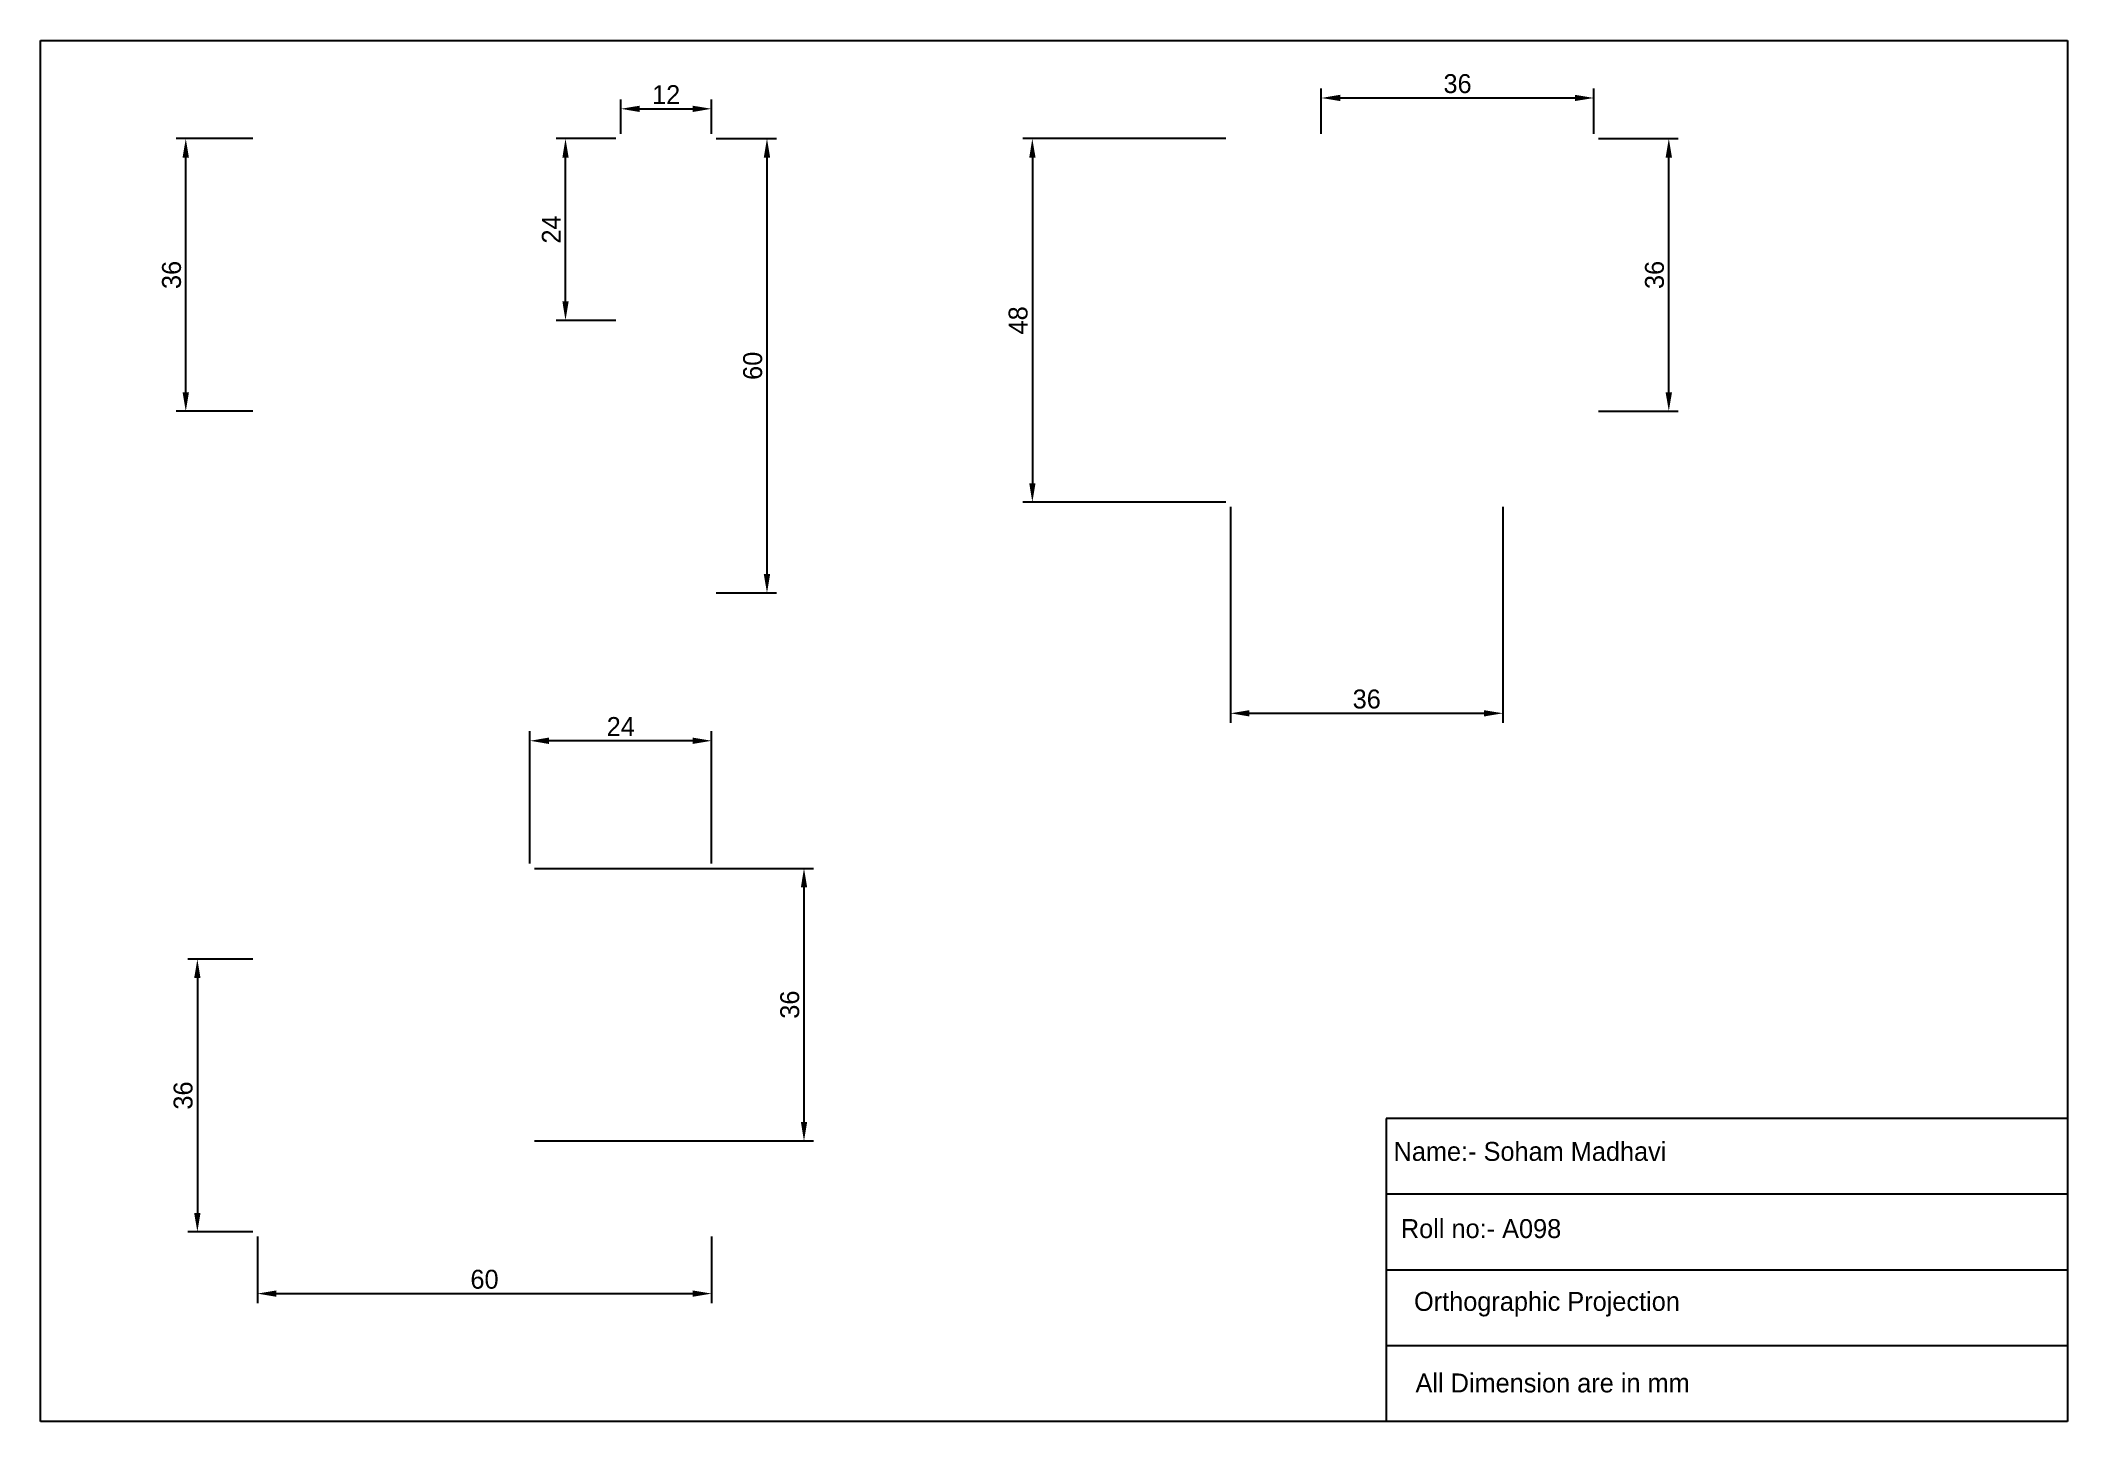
# Paper-space layout 'Layout1' of a CAD drawing. Header units: millimetres. Extents: x 10 to 278, y 9 to 192.
import ezdxf

# ---------------------------------------------------------------- set-up
doc = ezdxf.new("R2010")
doc.units = ezdxf.units.MM
doc.dimstyles.new('ISO-25', dxfattribs={"dimtxt": 2.5, "dimasz": 2.5, "dimexe": 1.25, "dimexo": 0.625, "dimtad": 1, "dimtxsty": 'Standard', "dimcen": 2.5, "dimadec": 0, "dimazin": 0, "dimtfac": 1, "dimtmove": 0, "dimatfit": 3, "dimfxl": 1, "dimarcsym": 0})

# ---------------------------------------------------------------- blocks, each defined once
blk = doc.blocks.new('*D59')
at = {"color": 0, "lineweight": -2, "transparency": 16777216}
for p, q in [((99.43, 178.62), (107.38, 178.62)), ((106.13, 176.12), (106.13, 121.12)), ((99.43, 118.62), (107.38, 118.62))]:
    blk.add_line(p, q, dxfattribs=at)
at = {"color": 0, "transparency": 16777216}
for points in [[(105.71, 176.12), (106.55, 176.12), (106.13, 178.62)], [(105.71, 121.12), (106.55, 121.12), (106.13, 118.62)]]:
    blk.add_solid(points, dxfattribs=at)
at = {"layer": 'Defpoints', "color": 0, "transparency": 16777216}
for p in [(98.81, 178.62), (98.81, 118.62), (106.13, 118.62)]:
    blk.add_point(p, dxfattribs=at)
at = {"color": 0, "transparency": 16777216, "insert": (104.25, 148.62), "char_height": 2.5, "attachment_point": 5, "rotation": 90}
blk.add_mtext('60', dxfattribs=at)
blk = doc.blocks.new('*D60')
at = {"color": 0, "lineweight": -2, "transparency": 16777216}
for p, q in [((38.18, 178.62), (28.09, 178.62)), ((29.34, 145.12), (29.34, 176.12)), ((38.18, 142.62), (28.09, 142.62))]:
    blk.add_line(p, q, dxfattribs=at)
at = {"color": 0, "transparency": 16777216}
for points in [[(28.92, 176.12), (29.76, 176.12), (29.34, 178.62)], [(28.92, 145.12), (29.76, 145.12), (29.34, 142.62)]]:
    blk.add_solid(points, dxfattribs=at)
at = {"layer": 'Defpoints', "color": 0, "transparency": 16777216}
for p in [(29.34, 178.62), (38.81, 178.62), (38.81, 142.62)]:
    blk.add_point(p, dxfattribs=at)
at = {"color": 0, "transparency": 16777216, "insert": (27.47, 160.62), "char_height": 2.5, "attachment_point": 5, "rotation": 90}
blk.add_mtext('36', dxfattribs=at)
blk = doc.blocks.new('*D61')
at = {"color": 0, "lineweight": -2, "transparency": 16777216}
for p, q in [((86.18, 178.62), (78.26, 178.62)), ((79.51, 157.12), (79.51, 176.12)), ((86.18, 154.62), (78.26, 154.62))]:
    blk.add_line(p, q, dxfattribs=at)
at = {"color": 0, "transparency": 16777216}
for points in [[(79.1, 176.12), (79.93, 176.12), (79.51, 178.62)], [(79.1, 157.12), (79.93, 157.12), (79.51, 154.62)]]:
    blk.add_solid(points, dxfattribs=at)
at = {"layer": 'Defpoints', "color": 0, "transparency": 16777216}
for p in [(79.51, 178.62), (86.81, 178.62), (86.81, 154.62)]:
    blk.add_point(p, dxfattribs=at)
at = {"color": 0, "transparency": 16777216, "insert": (77.64, 166.62), "char_height": 2.5, "attachment_point": 5, "rotation": 90}
blk.add_mtext('24', dxfattribs=at)
blk = doc.blocks.new('*D62')
at = {"color": 0, "lineweight": -2, "transparency": 16777216}
for p, q in [((86.81, 179.25), (86.81, 183.81)), ((89.31, 182.56), (96.31, 182.56)), ((98.81, 179.25), (98.81, 183.81))]:
    blk.add_line(p, q, dxfattribs=at)
at = {"color": 0, "transparency": 16777216}
for points in [[(89.31, 182.97), (89.31, 182.14), (86.81, 182.56)], [(96.31, 182.97), (96.31, 182.14), (98.81, 182.56)]]:
    blk.add_solid(points, dxfattribs=at)
at = {"layer": 'Defpoints', "color": 0, "transparency": 16777216}
for p in [(98.81, 182.56), (86.81, 178.62), (98.81, 178.62)]:
    blk.add_point(p, dxfattribs=at)
at = {"color": 0, "transparency": 16777216, "insert": (92.81, 184.43), "char_height": 2.5, "attachment_point": 5}
blk.add_mtext('12', dxfattribs=at)
blk = doc.blocks.new('*D63')
at = {"color": 0, "lineweight": -2, "transparency": 16777216}
for p, q in [((38.18, 70.25), (29.62, 70.25)), ((30.87, 67.75), (30.87, 36.75)), ((38.18, 34.25), (29.62, 34.25))]:
    blk.add_line(p, q, dxfattribs=at)
at = {"color": 0, "transparency": 16777216}
for points in [[(30.45, 67.75), (31.29, 67.75), (30.87, 70.25)], [(30.45, 36.75), (31.29, 36.75), (30.87, 34.25)]]:
    blk.add_solid(points, dxfattribs=at)
at = {"layer": 'Defpoints', "color": 0, "transparency": 16777216}
for p in [(38.81, 70.25), (30.87, 34.25), (38.81, 34.25)]:
    blk.add_point(p, dxfattribs=at)
at = {"color": 0, "transparency": 16777216, "insert": (29, 52.25), "char_height": 2.5, "attachment_point": 5, "rotation": 90}
blk.add_mtext('36', dxfattribs=at)
blk = doc.blocks.new('*D64')
at = {"color": 0, "lineweight": -2, "transparency": 16777216}
for p, q in [((75.43, 82.25), (112.27, 82.25)), ((111.02, 79.75), (111.02, 48.75)), ((75.43, 46.25), (112.27, 46.25))]:
    blk.add_line(p, q, dxfattribs=at)
at = {"color": 0, "transparency": 16777216}
for points in [[(110.61, 79.75), (111.44, 79.75), (111.02, 82.25)], [(110.61, 48.75), (111.44, 48.75), (111.02, 46.25)]]:
    blk.add_solid(points, dxfattribs=at)
at = {"layer": 'Defpoints', "color": 0, "transparency": 16777216}
for p in [(74.81, 82.25), (74.81, 46.25), (111.02, 46.25)]:
    blk.add_point(p, dxfattribs=at)
at = {"color": 0, "transparency": 16777216, "insert": (109.15, 64.25), "char_height": 2.5, "attachment_point": 5, "rotation": 90}
blk.add_mtext('36', dxfattribs=at)
blk = doc.blocks.new('*D65')
at = {"color": 0, "lineweight": -2, "transparency": 16777216}
for p, q in [((74.81, 82.88), (74.81, 100.35)), ((96.31, 99.1), (77.31, 99.1)), ((98.81, 82.88), (98.81, 100.35))]:
    blk.add_line(p, q, dxfattribs=at)
at = {"color": 0, "transparency": 16777216}
for points in [[(77.31, 99.52), (77.31, 98.68), (74.81, 99.1)], [(96.31, 99.52), (96.31, 98.68), (98.81, 99.1)]]:
    blk.add_solid(points, dxfattribs=at)
at = {"layer": 'Defpoints', "color": 0, "transparency": 16777216}
for p in [(74.81, 99.1), (74.81, 82.25), (98.81, 82.25)]:
    blk.add_point(p, dxfattribs=at)
at = {"color": 0, "transparency": 16777216, "insert": (86.81, 100.98), "char_height": 2.5, "attachment_point": 5}
blk.add_mtext('24', dxfattribs=at)
blk = doc.blocks.new('*D66')
at = {"color": 0, "lineweight": -2, "transparency": 16777216}
for p, q in [((38.81, 33.63), (38.81, 24.84)), ((98.81, 33.63), (98.81, 24.84)), ((41.31, 26.09), (96.31, 26.09))]:
    blk.add_line(p, q, dxfattribs=at)
at = {"color": 0, "transparency": 16777216}
for points in [[(41.31, 26.51), (41.31, 25.67), (38.81, 26.09)], [(96.31, 26.51), (96.31, 25.67), (98.81, 26.09)]]:
    blk.add_solid(points, dxfattribs=at)
at = {"layer": 'Defpoints', "color": 0, "transparency": 16777216}
for p in [(38.81, 34.25), (98.81, 34.25), (98.81, 26.09)]:
    blk.add_point(p, dxfattribs=at)
at = {"color": 0, "transparency": 16777216, "insert": (68.81, 27.97), "char_height": 2.5, "attachment_point": 5}
blk.add_mtext('60', dxfattribs=at)
blk = doc.blocks.new('*D67')
at = {"color": 0, "lineweight": -2, "transparency": 16777216}
for p, q in [((179.37, 179.25), (179.37, 185.24)), ((215.37, 179.25), (215.37, 185.24)), ((181.87, 183.99), (212.87, 183.99))]:
    blk.add_line(p, q, dxfattribs=at)
at = {"color": 0, "transparency": 16777216}
for points in [[(181.87, 184.41), (181.87, 183.58), (179.37, 183.99)], [(212.87, 184.41), (212.87, 183.58), (215.37, 183.99)]]:
    blk.add_solid(points, dxfattribs=at)
at = {"layer": 'Defpoints', "color": 0, "transparency": 16777216}
for p in [(215.37, 183.99), (179.37, 178.62), (215.37, 178.62)]:
    blk.add_point(p, dxfattribs=at)
at = {"color": 0, "transparency": 16777216, "insert": (197.37, 185.87), "char_height": 2.5, "attachment_point": 5}
blk.add_mtext('36', dxfattribs=at)
blk = doc.blocks.new('*D68')
at = {"color": 0, "lineweight": -2, "transparency": 16777216}
for p, q in [((215.99, 178.62), (226.53, 178.62)), ((225.28, 145.12), (225.28, 176.12)), ((215.99, 142.62), (226.53, 142.62))]:
    blk.add_line(p, q, dxfattribs=at)
at = {"color": 0, "transparency": 16777216}
for points in [[(224.86, 176.12), (225.7, 176.12), (225.28, 178.62)], [(224.86, 145.12), (225.7, 145.12), (225.28, 142.62)]]:
    blk.add_solid(points, dxfattribs=at)
at = {"layer": 'Defpoints', "color": 0, "transparency": 16777216}
for p in [(215.37, 178.62), (225.28, 178.62), (215.37, 142.62)]:
    blk.add_point(p, dxfattribs=at)
at = {"color": 0, "transparency": 16777216, "insert": (223.4, 160.62), "char_height": 2.5, "attachment_point": 5, "rotation": 90}
blk.add_mtext('36', dxfattribs=at)
blk = doc.blocks.new('*D69')
at = {"color": 0, "lineweight": -2, "transparency": 16777216}
for p, q in [((167.37, 130), (167.37, 101.48)), ((203.37, 130), (203.37, 101.48)), ((169.87, 102.73), (200.87, 102.73))]:
    blk.add_line(p, q, dxfattribs=at)
at = {"color": 0, "transparency": 16777216}
for points in [[(169.87, 103.14), (169.87, 102.31), (167.37, 102.73)], [(200.87, 103.14), (200.87, 102.31), (203.37, 102.73)]]:
    blk.add_solid(points, dxfattribs=at)
at = {"layer": 'Defpoints', "color": 0, "transparency": 16777216}
for p in [(167.37, 130.62), (203.37, 130.62), (203.37, 102.73)]:
    blk.add_point(p, dxfattribs=at)
at = {"color": 0, "transparency": 16777216, "insert": (185.37, 104.6), "char_height": 2.5, "attachment_point": 5}
blk.add_mtext('36', dxfattribs=at)
blk = doc.blocks.new('*D70')
at = {"color": 0, "lineweight": -2, "transparency": 16777216}
for p, q in [((166.74, 178.62), (139.94, 178.62)), ((141.19, 176.12), (141.19, 133.12)), ((166.74, 130.62), (139.94, 130.62))]:
    blk.add_line(p, q, dxfattribs=at)
at = {"color": 0, "transparency": 16777216}
for points in [[(140.78, 176.12), (141.61, 176.12), (141.19, 178.62)], [(140.78, 133.12), (141.61, 133.12), (141.19, 130.62)]]:
    blk.add_solid(points, dxfattribs=at)
at = {"layer": 'Defpoints', "color": 0, "transparency": 16777216}
for p in [(167.37, 178.62), (141.19, 130.62), (167.37, 130.62)]:
    blk.add_point(p, dxfattribs=at)
at = {"color": 0, "transparency": 16777216, "insert": (139.32, 154.62), "char_height": 2.5, "attachment_point": 5, "rotation": 90}
blk.add_mtext('48', dxfattribs=at)

psp = doc.layouts.get("Layout1")

# ---------------------------------------------------------------- linework, layer by layer
for p, q in [((10.153, 191.574), (277.951, 191.574)), ((10.153, 9.208), (10.153, 191.574)), ((277.951, 191.574), (277.951, 9.208)), ((187.951, 49.208), (187.951, 9.208)), ((277.951, 49.208), (187.951, 49.208)), ((277.951, 39.208), (187.951, 39.208)), ((277.951, 29.208), (187.951, 29.208)), ((277.951, 19.208), (187.951, 19.208)), ((277.951, 9.208), (10.153, 9.208))]:
    psp.add_line(p, q)

# ---------------------------------------------------------------- texts
at = {"char_height": 2.5, "attachment_point": 1}
for s, insert in [('Name:- Soham Madhavi', (188.916, 46.121)), ('Roll no:- A098', (189.882, 35.928)), ('Orthographic Projection', (191.62, 26.314)), ('All Dimension are in mm', (191.813, 15.542))]:
    psp.add_mtext_dynamic_manual_height_columns(s, width=90, gutter_width=12.5, heights=[0], dxfattribs=dict(at, insert=insert))

# ---------------------------------------------------------------- dimensions: what is measured, and where the dimension line sits
for base, p1, p2, picture, middle in [((215.366, 183.993), (179.366, 178.625), (215.366, 178.625), '*D67', (197.366, 185.868)), ((98.806, 182.558), (86.806, 178.625), (98.806, 178.625), '*D62', (92.806, 184.433)), ((203.366, 102.728), (167.366, 130.625), (203.366, 130.625), '*D69', (185.366, 104.603)), ((74.806, 99.101), (98.806, 82.25), (74.806, 82.25), '*D65', (86.806, 100.976))]:
    dim = psp.add_linear_dim(base=base, p1=p1, p2=p2, dimstyle='ISO-25', override={"dimlfac": -1})
    dim.commit()
    dim.dimension.update_dxf_attribs({"geometry": picture, "text_midpoint": middle})
for base, p1, p2, picture, middle in [((29.341, 178.625), (38.806, 142.625), (38.806, 178.625), '*D60', (27.466, 160.625)), ((79.514, 178.625), (86.806, 154.625), (86.806, 178.625), '*D61', (77.639, 166.625)), ((106.13, 118.625), (98.806, 178.625), (98.806, 118.625), '*D59', (104.255, 148.625)), ((141.192, 130.625), (167.366, 178.625), (167.366, 130.625), '*D70', (139.317, 154.625)), ((225.279, 178.625), (215.366, 142.625), (215.366, 178.625), '*D68', (223.404, 160.625)), ((111.025, 46.25), (74.806, 82.25), (74.806, 46.25), '*D64', (109.15, 64.25)), ((30.871, 34.25), (38.806, 70.25), (38.806, 34.25), '*D63', (28.996, 52.25))]:
    dim = psp.add_linear_dim(base=base, p1=p1, p2=p2, angle=90, dimstyle='ISO-25', override={"dimlfac": -1})
    dim.commit()
    dim.dimension.update_dxf_attribs({"geometry": picture, "text_midpoint": middle})
dim = psp.add_linear_dim(base=(98.806, 26.09), p1=(38.806, 34.25), p2=(98.806, 34.25), dimstyle='ISO-25')
dim.commit()
dim.dimension.update_dxf_attribs({"geometry": '*D66', "text_midpoint": (68.806, 27.965)})

doc.saveas('drawing.dxf')
